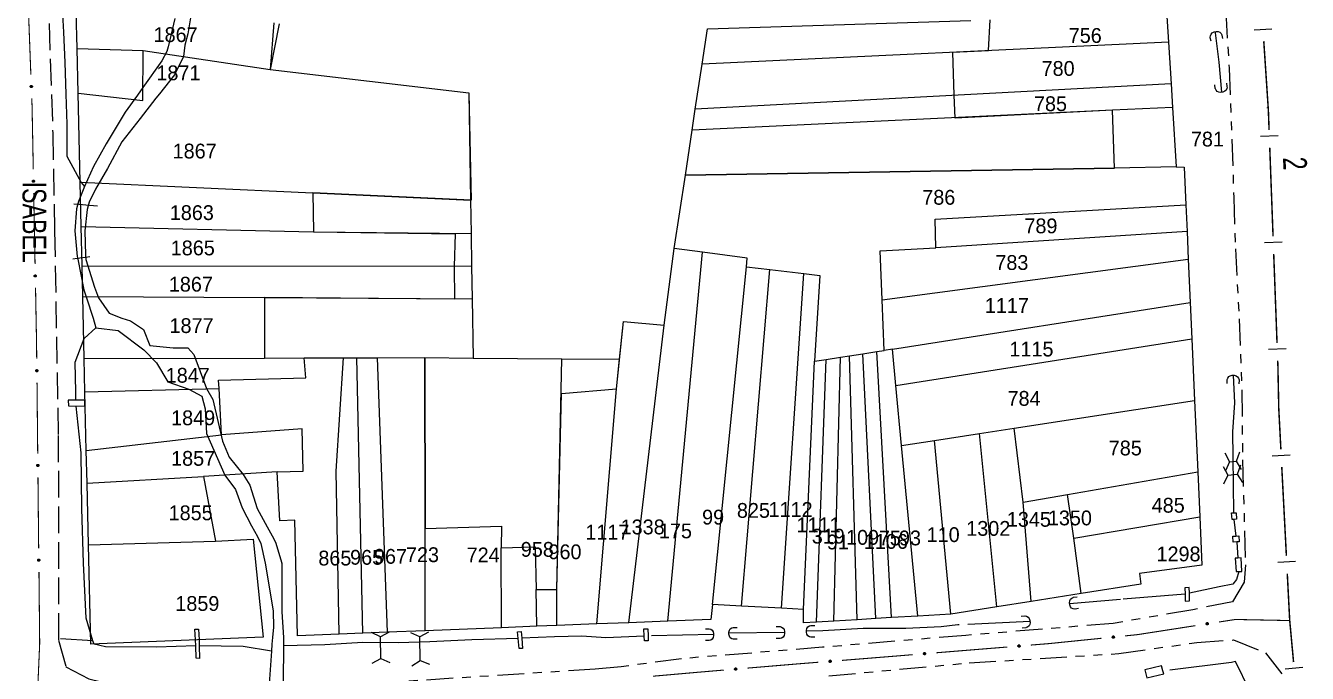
# Model space of a CAD drawing. Extents: x 201225 to 202591, y 4854937 to 4856079.
# Drawn here: x 202366.2 to 202582.6, y 4855366.5 to 4855475.9 of the extents above; entities that cross this region are included whole.
import ezdxf
from ezdxf.enums import TextEntityAlignment as Align

# ---------------------------------------------------------------- set-up
doc = ezdxf.new("R2010")
doc.units = 0
doc.header["$LTSCALE"] = 1.5
doc.header["$MEASUREMENT"] = 0
for name, pattern in [('TRACO_05', [11, 7, -1, 0.5, -1, 0.5, -1]), ('TRACO_11', [8, 3, -1, 3, -1]), ('TRACO_25', [8, 3, -1, 1, -1, 1, -1])]:
    doc.linetypes.add(name, pattern=pattern)
for name, color, linetype in [('CD_MALHA_LOTES', 7, 'CONTINUOUS'), ('HD-CURSO-PERENE', 170, 'CONTINUOUS'), ('HD-VALAS-DRENOS', 170, 'CONTINUOUS'), ('LM-LIM-SETORES-BAIRROS', 250, 'CONTINUOUS'), ('RU-QUADRA', 210, 'CONTINUOUS'), ('SV-BUEIRO-VALA', 7, 'CONTINUOUS'), ('SV-EIXO-RUA-N-PAV', 6, 'CONTINUOUS'), ('SV-EIXO-RUA-PAV', 20, 'CONTINUOUS'), ('SV-ESTIVAS', 7, 'CONTINUOUS'), ('SV-RUA-NAO-PAV', 7, 'CONTINUOUS'), ('SV-RUA-PAVIM', 7, 'CONTINUOUS'), ('SV-TXT-RUA-N-PAV', 7, 'CONTINUOUS'), ('SV-TXT-RUA-PAV', 7, 'CONTINUOUS'), ('Th_NmrPort', 7, 'CONTINUOUS')]:
    doc.layers.add(name, color=color, linetype=linetype)
doc.styles.add('ARIAL', font='ARIAL.SHX')

# ---------------------------------------------------------------- blocks, each defined once
blk = doc.blocks.new('COD045', base_point=(202327.41, 4856051.68))
at = {"layer": 'SV-ESTIVAS'}
blk.add_lwpolyline([(202328.158538, 4856050.182924), (202327.41, 4856051.68), (202328.158538, 4856053.182924)], dxfattribs=at)
blk = doc.blocks.new('COD120', base_point=(202325.86, 4856054.02))
at = {"layer": 'SV-BUEIRO-VALA'}
blk.add_lwpolyline([(202324.86, 4856052.62), (202324.86, 4856053.203333), (202324.86, 4856053.290833), (202324.943333, 4856053.524167), (202325.11, 4856053.786667), (202325.36, 4856053.9325), (202325.693333, 4856054.02), (202326.026667, 4856054.02), (202326.36, 4856053.9325), (202326.61, 4856053.786667), (202326.776667, 4856053.524167), (202326.86, 4856053.290833), (202326.86, 4856053.203333), (202326.86, 4856052.62)], dxfattribs=at)

msp = doc.modelspace()

# ---------------------------------------------------------------- linework, layer by layer
at = {"layer": 'CD_MALHA_LOTES', "linetype": 'Continuous', "flags": 128}
for points in [[(202374.88, 4855472), (202374.74, 4855478.2)], [(202558.81, 4855478.29), (202559.13, 4855473.08)], [(202408.99, 4855476.17), (202407.47, 4855468.48)], [(202480.39, 4855469.35), (202481.29, 4855475.34)], [(202481.29, 4855475.34), (202525.78, 4855476.71)], [(202559.13, 4855473.08), (202480.39, 4855469.35)], [(202559.13, 4855473.08), (202559.57, 4855466.05)], [(202374.88, 4855472), (202386.05, 4855471.64)], [(202375.05, 4855464.47), (202374.88, 4855472)], [(202385.99, 4855463.21), (202386.05, 4855471.64)], [(202386.05, 4855471.64), (202407.47, 4855468.48)], [(202407.47, 4855468.48), (202440.99, 4855464.52)], [(202479.25, 4855461.76), (202480.39, 4855469.35)], [(202375.05, 4855464.47), (202385.99, 4855463.21)], [(202375.41, 4855449.42), (202375.05, 4855464.47)], [(202440.99, 4855464.52), (202441.3, 4855446.38)], [(202559.57, 4855466.05), (202479.25, 4855461.76)], [(202559.57, 4855466.05), (202559.82, 4855462.06)], [(202559.82, 4855462.06), (202549.71, 4855461.6)], [(202559.82, 4855462.06), (202560.43, 4855452.04)], [(202478.72, 4855458.2), (202479.25, 4855461.76)], [(202549.71, 4855461.6), (202478.72, 4855458.2)], [(202477.58, 4855450.58), (202478.72, 4855458.2)], [(202550.01, 4855451.77), (202477.58, 4855450.58)], [(202560.43, 4855452.04), (202550.01, 4855451.77)], [(202560.43, 4855452.04), (202561.81, 4855451.98)], [(202561.81, 4855451.98), (202562.09, 4855445.61)], [(202375.41, 4855449.42), (202414.68, 4855447.63)], [(202375.57, 4855441.91), (202375.41, 4855449.42)], [(202475.67, 4855438.24), (202477.58, 4855450.58)], [(202414.68, 4855447.63), (202441.3, 4855446.38)], [(202441.3, 4855446.38), (202441.39, 4855440.76)], [(202519.77, 4855443.16), (202562.09, 4855445.61)], [(202562.09, 4855445.61), (202562.29, 4855441.1)], [(202519.86, 4855438.36), (202519.77, 4855443.16)], [(202375.57, 4855441.91), (202414.8, 4855441.01)], [(202375.72, 4855435.3), (202375.57, 4855441.91)], [(202414.8, 4855441.01), (202441.39, 4855440.76)], [(202441.39, 4855440.76), (202441.49, 4855435.22)], [(202562.29, 4855441.1), (202519.86, 4855438.36)], [(202562.29, 4855441.1), (202562.49, 4855436.4)], [(202473.97, 4855425.25), (202475.67, 4855438.24)], [(202480.49, 4855437.59), (202475.67, 4855438.24)], [(202510.44, 4855437.83), (202519.86, 4855438.36)], [(202474.6, 4855375.3), (202480.49, 4855437.59)], [(202488.01, 4855436.57), (202480.49, 4855437.59)], [(202487.89, 4855435.14), (202488.01, 4855436.57)], [(202510.8, 4855429.54), (202510.44, 4855437.83)], [(202510.8, 4855429.54), (202562.49, 4855436.4)], [(202562.49, 4855436.4), (202562.82, 4855429.13)], [(202375.72, 4855435.3), (202441.49, 4855435.22)], [(202375.84, 4855430.09), (202375.72, 4855435.3)], [(202441.49, 4855435.22), (202441.58, 4855429.71)], [(202482.17, 4855378.09), (202487.89, 4855435.14)], [(202487.04, 4855377.82), (202491.81, 4855434.67)], [(202487.89, 4855435.14), (202491.81, 4855434.67)], [(202491.81, 4855434.67), (202497.59, 4855433.98)], [(202493.78, 4855377.46), (202497.59, 4855433.98)], [(202497.59, 4855433.98), (202500.28, 4855433.65)], [(202500.28, 4855433.65), (202499.39, 4855419.17)], [(202375.84, 4855430.09), (202406.49, 4855429.96)], [(202376.07, 4855419.65), (202375.84, 4855430.09)], [(202406.49, 4855429.96), (202441.58, 4855429.71)], [(202441.58, 4855429.71), (202441.75, 4855419.73)], [(202511.13, 4855421.02), (202510.8, 4855429.54)], [(202512.56, 4855421.24), (202562.82, 4855429.13)], [(202562.82, 4855429.13), (202563.09, 4855422.99)], [(202466.45, 4855419.51), (202467.12, 4855425.91)], [(202467.12, 4855425.91), (202473.97, 4855425.25)], [(202468.02, 4855375.03), (202473.97, 4855425.25)], [(202509.91, 4855420.83), (202511.13, 4855421.02)], [(202512.56, 4855421.24), (202511.13, 4855421.02)], [(202513.13, 4855415.08), (202512.56, 4855421.24)], [(202513.13, 4855415.08), (202563.09, 4855422.99)], [(202563.09, 4855422.99), (202563.55, 4855412.56)], [(202376.07, 4855419.65), (202406.52, 4855419.73)], [(202376.21, 4855414.02), (202376.07, 4855419.65)], [(202406.52, 4855419.73), (202413.19, 4855419.75)], [(202413.19, 4855419.75), (202419.87, 4855419.77)], [(202413.52, 4855416.4), (202413.19, 4855419.75)], [(202419.13, 4855373.09), (202418.59, 4855400.64), (202419.87, 4855419.77)], [(202419.87, 4855419.77), (202422.13, 4855419.77)], [(202422.13, 4855419.77), (202425.59, 4855419.78)], [(202423.12, 4855373.25), (202422.13, 4855419.77)], [(202425.59, 4855419.78), (202433.57, 4855419.8)], [(202427.3, 4855373.41), (202425.59, 4855419.78)], [(202433.66, 4855390.96), (202433.57, 4855419.8)], [(202433.57, 4855419.8), (202441.75, 4855419.73)], [(202441.75, 4855419.73), (202456.74, 4855419.59)], [(202455.89, 4855380.65), (202456.74, 4855419.59)], [(202456.74, 4855419.59), (202466.45, 4855419.51)], [(202465.93, 4855414.5), (202466.45, 4855419.51)], [(202497.54, 4855377.25), (202499.39, 4855419.17)], [(202499.39, 4855419.17), (202501.36, 4855419.48)], [(202499.74, 4855375.12), (202501.36, 4855419.48)], [(202501.36, 4855419.48), (202503.76, 4855419.86)], [(202502.66, 4855375.3), (202503.76, 4855419.86)], [(202503.76, 4855419.86), (202505.29, 4855420.1)], [(202505.29, 4855420.1), (202507.55, 4855420.46)], [(202506.58, 4855375.53), (202505.29, 4855420.1)], [(202507.55, 4855420.46), (202509.91, 4855420.83)], [(202509.71, 4855375.72), (202507.55, 4855420.46)], [(202512.4, 4855375.88), (202509.91, 4855420.83)], [(202376.21, 4855414.02), (202398.86, 4855414.56)], [(202398.74, 4855415.99), (202413.52, 4855416.4)], [(202398.86, 4855414.56), (202398.74, 4855415.99)], [(202399.25, 4855406.75), (202398.86, 4855414.56)], [(202462.6, 4855374.82), (202465.93, 4855414.5)], [(202514.09, 4855404.96), (202513.13, 4855415.08)], [(202376.43, 4855404.13), (202376.21, 4855414.02)], [(202533.08, 4855407.88), (202563.55, 4855412.56)], [(202563.55, 4855412.56), (202564.08, 4855400.52)], [(202527.23, 4855406.97), (202533.08, 4855407.88)], [(202534.6, 4855395.37), (202533.08, 4855407.88)], [(202376.43, 4855404.13), (202399.25, 4855406.75)], [(202412.89, 4855407.79), (202399.25, 4855406.75)], [(202413.07, 4855400.64), (202412.89, 4855407.79)], [(202514.09, 4855404.96), (202519.61, 4855405.81)], [(202519.61, 4855405.81), (202527.23, 4855406.97)], [(202522.42, 4855376.48), (202519.61, 4855405.81)], [(202530.16, 4855377.7), (202527.23, 4855406.97)], [(202376.55, 4855398.62), (202376.43, 4855404.13)], [(202516.8, 4855376.14), (202514.09, 4855404.96)], [(202376.55, 4855398.62), (202396.24, 4855399.69)], [(202408.66, 4855400.52), (202396.24, 4855399.69)], [(202396.24, 4855399.69), (202398.27, 4855388.79)], [(202408.66, 4855400.52), (202413.07, 4855400.64)], [(202411.64, 4855392.33), (202409.08, 4855392.21), (202408.66, 4855400.52)], [(202542.08, 4855396.68), (202564.08, 4855400.52)], [(202564.08, 4855400.52), (202564.42, 4855392.92)], [(202376.79, 4855388.19), (202376.55, 4855398.62)], [(202534.6, 4855395.37), (202542.08, 4855396.68)], [(202535.97, 4855378.63), (202534.6, 4855395.37)], [(202543.14, 4855389.28), (202542.08, 4855396.68)], [(202543.14, 4855389.28), (202564.42, 4855392.92)], [(202564.42, 4855392.92), (202564.78, 4855384.72), (202554.25, 4855383.32), (202554.49, 4855381.56), (202544.42, 4855379.97)], [(202412.07, 4855372.81), (202411.64, 4855392.33)], [(202433.63, 4855373.66), (202433.66, 4855390.96)], [(202433.66, 4855390.96), (202446.53, 4855391.35)], [(202446.53, 4855391.35), (202446.47, 4855387.65)], [(202376.79, 4855388.19), (202398.27, 4855388.79)], [(202398.27, 4855388.79), (202404.58, 4855389.11)], [(202404.58, 4855389.11), (202406.3, 4855372.58)], [(202544.42, 4855379.97), (202543.14, 4855389.28)], [(202377.17, 4855371.42), (202376.79, 4855388.19)], [(202446.47, 4855387.65), (202452.19, 4855387.86)], [(202446.54, 4855374.18), (202446.47, 4855387.65)], [(202452.19, 4855387.86), (202452.37, 4855380.65)], [(202452.5, 4855374.42), (202452.37, 4855380.65)], [(202455.89, 4855374.55), (202455.89, 4855380.65)], [(202544.42, 4855379.97), (202535.97, 4855378.63)], [(202482.17, 4855378.09), (202481.87, 4855375.59)], [(202487.04, 4855377.82), (202482.17, 4855378.09)], [(202493.78, 4855377.46), (202487.04, 4855377.82)], [(202530.16, 4855377.7), (202522.42, 4855376.48)], [(202535.97, 4855378.63), (202530.16, 4855377.7)], [(202481.87, 4855375.59), (202474.6, 4855375.3)], [(202497.54, 4855377.25), (202493.78, 4855377.46)], [(202497.54, 4855374.99), (202497.54, 4855377.25)], [(202506.58, 4855375.53), (202502.66, 4855375.3)], [(202509.71, 4855375.72), (202506.58, 4855375.53)], [(202512.4, 4855375.88), (202509.71, 4855375.72)], [(202516.8, 4855376.14), (202512.4, 4855375.88)], [(202522.42, 4855376.48), (202516.8, 4855376.14)], [(202423.12, 4855373.25), (202419.13, 4855373.09)], [(202427.3, 4855373.41), (202423.12, 4855373.25)], [(202433.63, 4855373.66), (202427.3, 4855373.41)], [(202446.54, 4855374.18), (202433.63, 4855373.66)], [(202452.5, 4855374.42), (202446.54, 4855374.18)], [(202455.89, 4855374.55), (202452.5, 4855374.42)], [(202462.6, 4855374.82), (202455.89, 4855374.55)], [(202468.02, 4855375.03), (202462.6, 4855374.82)], [(202474.6, 4855375.3), (202468.02, 4855375.03)], [(202499.74, 4855375.12), (202497.54, 4855374.99)], [(202502.66, 4855375.3), (202499.74, 4855375.12)], [(202406.3, 4855372.58), (202377.17, 4855371.42)], [(202419.13, 4855373.09), (202412.07, 4855372.81)]]:
    msp.add_lwpolyline(points, dxfattribs=at)
at = {"layer": 'HD-CURSO-PERENE', "linetype": 'Continuous'}
for points in [[(202394.14, 4855477.88, 3.19), (202393.56, 4855474.49, 3.19), (202393.09, 4855472.56, 3.19), (202392.86, 4855470.64, 3.19), (202391.34, 4855467.54, 3.19), (202388.8, 4855464.34, 3.19), (202388.19, 4855463.61, 3.19), (202385.51, 4855460.16, 3.19), (202382.41, 4855456.22, 3.19), (202380.02, 4855451.75, 3.17), (202377.98, 4855448.23, 3.17), (202376.91, 4855446.02, 3.04), (202376.6, 4855444.83, 3.04), (202376.18, 4855441.2, 2.95), (202376.28, 4855437.08, 2.95), (202376.34, 4855436.39, 2.95), (202377.8, 4855431.69, 2.95), (202378.48, 4855429.91, 2.94), (202380.27, 4855427.3, 2.94), (202382.41, 4855426.46, 3.02), (202383.89, 4855426.01, 3.02), (202386.08, 4855424.52, 3.02), (202387.14, 4855421.84, 3.02), (202391.11, 4855421.46, 3.02), (202393.56, 4855421.43, 3.02), (202394.61, 4855420.3, 3.02), (202396.73, 4855414.57, 3.02), (202397.79, 4855412.74, 3.02), (202399.4, 4855405.68, 3.02), (202400.57, 4855402.96, 3.02), (202402.92, 4855400.07, 3.02), (202404.06, 4855398.24, 3.02), (202405.26, 4855394.33, 3.02), (202406.95, 4855391.24, 3.02), (202407.79, 4855389.7, 3.02), (202408.37, 4855388.6, 3.02), (202409.42, 4855385.07, 3.02), (202409.42, 4855385.15, 2.8), (202409.42, 4855379.87, 2.8), (202409.47, 4855376.88, 2.8), (202409.7, 4855372.55, 2.8), (202409.73, 4855371.1, 2.8), (202409.69, 4855365.1, 2.8)], [(202391.4, 4855477.05, 3.12), (202390.25, 4855472.26, 3.12), (202390.01, 4855471.47, 3.12), (202389.2, 4855469.91, 3.12), (202386, 4855465.4, 3.12), (202385.06, 4855464.11, 3.12), (202383.01, 4855461.26, 3.12), (202379.8, 4855455.9, 3.12), (202377.65, 4855452.07, 3.12), (202376.13, 4855448.69, 2.89), (202375.09, 4855446.18, 2.88), (202374.77, 4855444.94, 2.88), (202374.52, 4855441.23, 2.87), (202374.9, 4855436.89, 2.84), (202375, 4855436.4, 2.84), (202376.02, 4855431.22, 2.84), (202376.46, 4855429.9, 2.84), (202377.61, 4855426.46, 2.83), (202378.04, 4855424.81, 3.01), (202381.79, 4855424.37, 3.01), (202386.12, 4855421.11, 3.01), (202388.26, 4855418.9, 3.01), (202390.22, 4855415.68, 3.02), (202393.72, 4855414.49, 3.02), (202395.96, 4855413.29, 3.02), (202396.52, 4855411.17, 3.02), (202396.75, 4855406.96, 3.02), (202399.8, 4855399.96, 3.02), (202401.61, 4855397.54, 3.02), (202402.75, 4855394.42, 3.02), (202404.34, 4855391.41, 3.02), (202405.35, 4855389.59, 3.02), (202405.89, 4855388.43, 3.02), (202406.65, 4855385.07, 3.02), (202408, 4855377.01, 3.02), (202408.01, 4855374.26, 3.02), (202407.87, 4855372.5, 3.02), (202407.76, 4855371.39, 3.02), (202407.69, 4855370.23, 3.02), (202407.31, 4855364.68, 3.01)]]:
    msp.add_polyline3d(points, dxfattribs=at)
at = {"layer": 'HD-VALAS-DRENOS', "linetype": 'TRACO_05'}
for points in [[(202369.25, 4855553.01, 3.64), (202369.37, 4855547.73, 3.55), (202369.59, 4855542.64, 3.52), (202369.91, 4855537.44, 3.36), (202369.91, 4855532.28, 3.34), (202369.99, 4855527.28, 3.34), (202370.53, 4855522.29, 3.18), (202371.21, 4855516.97, 3.18), (202371.68, 4855511.92, 3.18), (202371.68, 4855506.42, 3.18), (202371.68, 4855500.89, 3.18), (202371.68, 4855495.79, 3.18), (202371.8, 4855490.52, 3.18), (202372.12, 4855484.93, 3.18), (202372.29, 4855479.82, 3.18), (202372.57, 4855474.73, 3.15), (202372.79, 4855469.64, 3.12), (202372.95, 4855464.27, 3.13), (202373.16, 4855459.24, 3.1), (202373.16, 4855453.83, 2.99), (202375.55, 4855449.39, 2.94), (202376.13, 4855448.69, 2.94)], [(202568.16, 4855464.62, 4.71), (202567.72, 4855469.69, 4.45), (202567.09, 4855474.66, 4.22), (202567.01, 4855474.83, 4.27)], [(202374.66, 4855412.61, 3.02), (202374.65, 4855414.04, 3.02), (202374.57, 4855419.04, 3.04), (202376.09, 4855423.01, 3.04), (202378.04, 4855424.81, 3.02)], [(202570.07, 4855416.81, 4.84), (202570.27, 4855412.15, 4.84), (202569.95, 4855407.26, 4.57), (202570.01, 4855403.04, 4.58), (202570.11, 4855393.6, 4.58)], [(202377.55, 4855371.94, 3.18), (202376.4, 4855375.77, 3.18), (202375.96, 4855385.09, 3.18), (202375.66, 4855394.32, 3.18), (202375.56, 4855403.69, 3.03), (202374.74, 4855411.61, 3.02)], [(202570.19, 4855392.45, 4.6), (202570.51, 4855389.66, 4.6)], [(202570.69, 4855388.67, 4.61), (202570.84, 4855385.94, 4.61)], [(202571.02, 4855383.68, 4.61), (202570.63, 4855382.32, 4.59), (202570.01, 4855381.54, 4.59), (202567.69, 4855381.1, 4.59), (202562.67, 4855380.03, 3.87)], [(202561.95, 4855379.84, 3.89), (202551.06, 4855378.97, 3.89), (202542.45, 4855378.21, 3.64)], [(202494.31, 4855373.36, 3.46), (202494.32, 4855373.36, 3.47), (202484.93, 4855373.24, 3.47)], [(202535.77, 4855375.25, 3.65), (202523.59, 4855374.65, 3.66), (202520.77, 4855374.33, 3.66), (202514.77, 4855374.06, 3.66), (202507.57, 4855374.05, 3.46), (202500.81, 4855373.68, 3.46), (202498.02, 4855373.57, 3.46)], [(202394.9, 4855371.11, 3.12), (202388.28, 4855370.89, 3.12), (202379.65, 4855370.93, 3.12), (202377.77, 4855371.4, 3.12), (202377.55, 4855371.94, 3.12), (202372.06, 4855372.31, 3.18), (202372.06, 4855372.3, 3.17)], [(202407.69, 4855370.23, 2.96), (202402.9, 4855370.99, 2.96), (202395.49, 4855371.14, 3.13)], [(202449.35, 4855372.38, 3.08), (202441.54, 4855372.15, 3.08), (202434.45, 4855371.78, 3.08), (202429.07, 4855371.65, 3.08), (202423.14, 4855371.66, 3.09), (202416.73, 4855371.29, 3.09), (202409.73, 4855371.1, 2.93)], [(202470.61, 4855372.74, 3.47), (202464.12, 4855372.45, 3.4), (202460.07, 4855372.77, 3.28), (202455.48, 4855372.63, 3.29), (202449.94, 4855372.42, 3.29)], [(202482.35, 4855373.01, 3.46), (202471.27, 4855372.81, 3.47)], [(202579.23, 4855319.73, 4.03), (202579.59, 4855341.62, 4.03), (202579.17, 4855350.08, 4.03), (202578.41, 4855352.68, 4.03), (202572.87, 4855363.5, 4.03), (202570.47, 4855368.48, 4.03), (202569.8, 4855368.32, 4.03), (202558.2, 4855366.89, 4.07)]]:
    msp.add_polyline3d(points, dxfattribs=at)
at = {"layer": 'LM-LIM-SETORES-BAIRROS'}
for points in [[(202573.6, 4855475.13), (202576.6, 4855475.33)], [(202574.67, 4855457.2), (202577.66, 4855457.32)], [(202575.34, 4855439.22), (202578.34, 4855439.33)], [(202576.01, 4855421.23), (202579.01, 4855421.34)], [(202576.67, 4855403.22), (202579.67, 4855403.38)], [(202577.6, 4855385.25), (202580.6, 4855385.4)], [(202578.86, 4855367.23), (202581.85, 4855367.51)]]:
    msp.add_lwpolyline(points, dxfattribs=at)
at = {"layer": 'LM-LIM-SETORES-BAIRROS', "const_width": 0.25}
for points in [[(202575.23, 4855473.23), (202575.96, 4855462.26)], [(202575.96, 4855462.26), (202576, 4855461.7)], [(202576, 4855461.7), (202576.13, 4855458.26)], [(202576.24, 4855455.26), (202576.8, 4855440.27)], [(202576.91, 4855437.27), (202577.47, 4855422.28)], [(202577.58, 4855419.29), (202577.62, 4855418.29)], [(202577.62, 4855418.29), (202577.62, 4855418.26)], [(202577.62, 4855418.26), (202577.76, 4855411.29)], [(202577.76, 4855411.29), (202577.77, 4855411.03)], [(202577.77, 4855411.03), (202578.12, 4855404.3)], [(202578.27, 4855401.3), (202579.05, 4855386.32)], [(202579.2, 4855383.33), (202579.56, 4855376.34)], [(202579.56, 4855376.34), (202579.61, 4855375.42)], [(202579.61, 4855375.42), (202580.26, 4855368.37)]]:
    msp.add_lwpolyline(points, dxfattribs=at)
at = {"layer": 'RU-QUADRA', "linetype": 'Continuous', "flags": 128}
for points in [[(202558.81, 4855478.29), (202559.13, 4855473.08), (202559.57, 4855466.05), (202559.82, 4855462.06), (202560.43, 4855452.04), (202561.81, 4855451.98), (202562.09, 4855445.61), (202562.29, 4855441.1), (202562.49, 4855436.4), (202562.82, 4855429.13), (202563.09, 4855422.99), (202563.55, 4855412.56), (202564.08, 4855400.52), (202564.42, 4855392.92), (202564.78, 4855384.72), (202554.25, 4855383.32), (202554.49, 4855381.56), (202544.42, 4855379.97), (202535.97, 4855378.63), (202530.16, 4855377.7), (202522.42, 4855376.48), (202516.8, 4855376.14), (202512.4, 4855375.88), (202509.71, 4855375.72), (202506.58, 4855375.53), (202502.66, 4855375.3), (202499.74, 4855375.12), (202497.54, 4855374.99), (202497.54, 4855377.25), (202493.78, 4855377.46), (202487.04, 4855377.82), (202482.17, 4855378.09), (202481.87, 4855375.59), (202474.6, 4855375.3), (202468.02, 4855375.03), (202462.6, 4855374.82), (202455.89, 4855374.55), (202452.5, 4855374.42), (202446.54, 4855374.18), (202433.63, 4855373.66), (202427.3, 4855373.41), (202423.12, 4855373.25), (202419.13, 4855373.09), (202412.07, 4855372.81), (202411.64, 4855392.33), (202409.08, 4855392.21), (202408.66, 4855400.52), (202396.24, 4855399.69), (202398.27, 4855388.79), (202404.58, 4855389.11), (202406.3, 4855372.58), (202377.17, 4855371.42), (202376.79, 4855388.19), (202376.55, 4855398.62), (202376.43, 4855404.13), (202376.21, 4855414.02), (202376.07, 4855419.65), (202375.84, 4855430.09), (202375.72, 4855435.3), (202375.57, 4855441.91), (202375.41, 4855449.42), (202375.05, 4855464.47), (202374.88, 4855472), (202374.74, 4855478.2)], [(202408.07, 4855476.35), (202407.47, 4855468.48), (202440.99, 4855464.52), (202441.41, 4855446.38), (202414.68, 4855447.63), (202414.8, 4855441.01), (202438.73, 4855440.72), (202438.55, 4855435.17), (202438.61, 4855429.66), (202406.49, 4855429.96), (202406.52, 4855419.73), (202413.19, 4855419.75), (202419.87, 4855419.77), (202422.13, 4855419.77), (202425.59, 4855419.78), (202433.57, 4855419.8), (202433.66, 4855390.96), (202446.53, 4855391.35), (202446.47, 4855387.65), (202452.19, 4855387.86), (202452.37, 4855380.65), (202455.89, 4855380.65), (202456.69, 4855413.72), (202465.93, 4855414.5), (202467.12, 4855425.91), (202473.97, 4855425.25), (202475.67, 4855438.24), (202477.58, 4855450.58), (202550.01, 4855451.77), (202549.71, 4855461.6), (202523.1, 4855460.23), (202522.98, 4855464.1), (202522.75, 4855471.4), (202528.76, 4855471.64), (202529.06, 4855476.83)]]:
    msp.add_lwpolyline(points, dxfattribs=at)
at = {"layer": 'SV-EIXO-RUA-N-PAV', "const_width": 0.18}
for points in [[(202575.74, 4855461.99), (202575.98, 4855462.01)], [(202570.42, 4855375.57), (202567.65, 4855375.14)], [(202570.61, 4855375.57), (202570.42, 4855375.57)], [(202579.61, 4855375.39), (202570.61, 4855375.57)], [(202554.8, 4855373.15), (202553.98, 4855373.02)], [(202563.69, 4855374.53), (202554.8, 4855373.15)], [(202368.11, 4855361.14), (202368.55, 4855371.24)], [(202368.55, 4855371.24), (202368.56, 4855371.59)], [(202538.88, 4855371.49), (202535.9, 4855371.25)], [(202538.89, 4855371.49), (202538.88, 4855371.49)], [(202547.84, 4855372.4), (202538.89, 4855371.49)], [(202553.98, 4855373.02), (202551.82, 4855372.8)], [(202512.94, 4855369.38), (202504, 4855368.66)], [(202512.97, 4855369.38), (202512.94, 4855369.38)], [(202515.96, 4855369.63), (202512.97, 4855369.38)], [(202531.91, 4855370.92), (202519.95, 4855369.95)], [(202480.06, 4855366.69), (202472.11, 4855365.99)], [(202480.08, 4855366.69), (202480.06, 4855366.69)], [(202484.07, 4855367.03), (202480.08, 4855366.69)], [(202495.7, 4855368), (202488.06, 4855367.36)], [(202496.03, 4855368.03), (202495.7, 4855368)], [(202500.02, 4855368.35), (202496.03, 4855368.03)]]:
    msp.add_lwpolyline(points, dxfattribs=at)
at = {"layer": 'SV-EIXO-RUA-N-PAV'}
for points in [[(202565.83, 4855374.75), (202565.8, 4855374.71), (202565.77, 4855374.68), (202565.74, 4855374.66), (202565.7, 4855374.66), (202565.67, 4855374.65), (202565.63, 4855374.66), (202565.59, 4855374.67), (202565.55, 4855374.7), (202565.52, 4855374.74), (202565.51, 4855374.77), (202565.5, 4855374.8), (202565.5, 4855374.84), (202565.5, 4855374.88), (202565.52, 4855374.91), (202565.55, 4855374.95), (202565.58, 4855374.98), (202565.61, 4855375), (202565.65, 4855375), (202565.68, 4855375.01), (202565.72, 4855375), (202565.76, 4855374.99), (202565.8, 4855374.96), (202565.83, 4855374.93), (202565.84, 4855374.89), (202565.85, 4855374.86), (202565.85, 4855374.82), (202565.85, 4855374.79), (202565.83, 4855374.75)], [(202534.06, 4855370.99), (202534.03, 4855370.95), (202533.99, 4855370.92), (202533.96, 4855370.91), (202533.92, 4855370.91), (202533.89, 4855370.91), (202533.85, 4855370.91), (202533.81, 4855370.93), (202533.78, 4855370.96), (202533.75, 4855371), (202533.74, 4855371.03), (202533.73, 4855371.07), (202533.73, 4855371.1), (202533.74, 4855371.14), (202533.76, 4855371.18), (202533.79, 4855371.21), (202533.82, 4855371.24), (202533.86, 4855371.25), (202533.89, 4855371.26), (202533.93, 4855371.26), (202533.96, 4855371.25), (202534, 4855371.23), (202534.04, 4855371.2), (202534.07, 4855371.17), (202534.08, 4855371.13), (202534.08, 4855371.1), (202534.08, 4855371.06), (202534.08, 4855371.03), (202534.06, 4855370.99)], [(202549.99, 4855372.5), (202549.96, 4855372.47), (202549.92, 4855372.44), (202549.89, 4855372.43), (202549.85, 4855372.42), (202549.82, 4855372.42), (202549.78, 4855372.43), (202549.74, 4855372.44), (202549.71, 4855372.47), (202549.68, 4855372.51), (202549.66, 4855372.54), (202549.66, 4855372.58), (202549.66, 4855372.61), (202549.67, 4855372.65), (202549.68, 4855372.69), (202549.72, 4855372.73), (202549.75, 4855372.75), (202549.78, 4855372.77), (202549.82, 4855372.77), (202549.85, 4855372.77), (202549.89, 4855372.77), (202549.93, 4855372.75), (202549.96, 4855372.72), (202549.99, 4855372.68), (202550, 4855372.65), (202550.01, 4855372.61), (202550.01, 4855372.58), (202550.01, 4855372.54), (202549.99, 4855372.5)], [(202518.11, 4855369.69), (202518.08, 4855369.65), (202518.04, 4855369.63), (202518.01, 4855369.61), (202517.97, 4855369.61), (202517.94, 4855369.61), (202517.9, 4855369.62), (202517.87, 4855369.63), (202517.83, 4855369.67), (202517.8, 4855369.7), (202517.79, 4855369.74), (202517.78, 4855369.77), (202517.78, 4855369.81), (202517.79, 4855369.84), (202517.81, 4855369.88), (202517.84, 4855369.92), (202517.88, 4855369.94), (202517.91, 4855369.95), (202517.95, 4855369.96), (202517.98, 4855369.96), (202518.02, 4855369.95), (202518.06, 4855369.93), (202518.09, 4855369.9), (202518.12, 4855369.87), (202518.13, 4855369.83), (202518.14, 4855369.8), (202518.14, 4855369.76), (202518.13, 4855369.73), (202518.11, 4855369.69)], [(202486.22, 4855367.1), (202486.18, 4855367.06), (202486.15, 4855367.03), (202486.11, 4855367.02), (202486.08, 4855367.01), (202486.05, 4855367.01), (202486.01, 4855367.02), (202485.97, 4855367.04), (202485.93, 4855367.07), (202485.91, 4855367.11), (202485.89, 4855367.14), (202485.89, 4855367.18), (202485.89, 4855367.21), (202485.9, 4855367.25), (202485.92, 4855367.28), (202485.95, 4855367.32), (202485.98, 4855367.35), (202486.02, 4855367.36), (202486.05, 4855367.37), (202486.09, 4855367.37), (202486.12, 4855367.36), (202486.16, 4855367.34), (202486.2, 4855367.31), (202486.22, 4855367.27), (202486.24, 4855367.24), (202486.24, 4855367.2), (202486.24, 4855367.17), (202486.24, 4855367.13), (202486.22, 4855367.1)], [(202502.16, 4855368.41), (202502.13, 4855368.37), (202502.1, 4855368.34), (202502.06, 4855368.33), (202502.03, 4855368.33), (202501.99, 4855368.33), (202501.96, 4855368.33), (202501.92, 4855368.35), (202501.88, 4855368.38), (202501.86, 4855368.42), (202501.84, 4855368.45), (202501.83, 4855368.49), (202501.84, 4855368.52), (202501.84, 4855368.56), (202501.86, 4855368.6), (202501.89, 4855368.63), (202501.93, 4855368.66), (202501.96, 4855368.67), (202502, 4855368.68), (202502.03, 4855368.68), (202502.07, 4855368.67), (202502.11, 4855368.65), (202502.14, 4855368.62), (202502.17, 4855368.59), (202502.18, 4855368.55), (202502.19, 4855368.52), (202502.19, 4855368.48), (202502.18, 4855368.44), (202502.16, 4855368.41)]]:
    msp.add_lwpolyline(points, close=True, dxfattribs=at)
for points in [[(202565.8, 4855374.96), (202565.5, 4855374.88)], [(202565.81, 4855374.94), (202565.5, 4855374.86)], [(202565.83, 4855374.93), (202565.5, 4855374.84)], [(202565.83, 4855374.91), (202565.5, 4855374.82)], [(202565.84, 4855374.89), (202565.5, 4855374.8)], [(202565.84, 4855374.87), (202565.5, 4855374.79)], [(202565.77, 4855374.97), (202565.51, 4855374.9)], [(202565.85, 4855374.86), (202565.51, 4855374.77)], [(202565.76, 4855374.99), (202565.52, 4855374.91)], [(202565.85, 4855374.84), (202565.52, 4855374.75)], [(202565.85, 4855374.82), (202565.52, 4855374.74)], [(202565.73, 4855374.99), (202565.54, 4855374.94)], [(202565.84, 4855374.8), (202565.54, 4855374.72)], [(202565.72, 4855375), (202565.55, 4855374.95)], [(202565.85, 4855374.79), (202565.55, 4855374.7)], [(202565.7, 4855375), (202565.57, 4855374.97)], [(202565.84, 4855374.77), (202565.57, 4855374.69)], [(202565.68, 4855375.01), (202565.58, 4855374.98)], [(202565.83, 4855374.75), (202565.59, 4855374.67)], [(202565.81, 4855374.73), (202565.62, 4855374.67)], [(202565.8, 4855374.71), (202565.63, 4855374.66)], [(202565.78, 4855374.69), (202565.66, 4855374.66)], [(202565.77, 4855374.68), (202565.67, 4855374.65)], [(202534.07, 4855371.17), (202533.73, 4855371.1)], [(202534.07, 4855371.15), (202533.73, 4855371.09)], [(202534.08, 4855371.13), (202533.73, 4855371.07)], [(202534.08, 4855371.11), (202533.73, 4855371.05)], [(202534.04, 4855371.2), (202533.74, 4855371.14)], [(202534.05, 4855371.18), (202533.74, 4855371.12)], [(202534.08, 4855371.1), (202533.74, 4855371.03)], [(202534.02, 4855371.21), (202533.75, 4855371.16)], [(202534.08, 4855371.08), (202533.75, 4855371.01)], [(202534.08, 4855371.06), (202533.75, 4855371)], [(202534, 4855371.23), (202533.76, 4855371.18)], [(202533.98, 4855371.24), (202533.78, 4855371.2)], [(202533.96, 4855371.25), (202533.79, 4855371.21)], [(202533.94, 4855371.25), (202533.81, 4855371.23)], [(202533.93, 4855371.26), (202533.82, 4855371.24)], [(202549.99, 4855372.68), (202549.66, 4855372.61)], [(202549.99, 4855372.67), (202549.66, 4855372.6)], [(202550, 4855372.65), (202549.66, 4855372.58)], [(202550, 4855372.63), (202549.66, 4855372.56)], [(202550.01, 4855372.61), (202549.66, 4855372.54)], [(202549.96, 4855372.72), (202549.67, 4855372.65)], [(202549.98, 4855372.7), (202549.67, 4855372.63)], [(202549.93, 4855372.75), (202549.68, 4855372.69)], [(202549.94, 4855372.73), (202549.68, 4855372.67)], [(202550.01, 4855372.6), (202549.68, 4855372.53)], [(202550.01, 4855372.58), (202549.68, 4855372.51)], [(202550, 4855372.56), (202549.7, 4855372.49)], [(202549.9, 4855372.75), (202549.71, 4855372.71)], [(202550.01, 4855372.54), (202549.71, 4855372.47)], [(202549.89, 4855372.77), (202549.72, 4855372.73)], [(202549.99, 4855372.53), (202549.73, 4855372.46)], [(202549.87, 4855372.77), (202549.74, 4855372.74)], [(202549.99, 4855372.5), (202549.74, 4855372.44)], [(202549.85, 4855372.77), (202549.75, 4855372.75)], [(202549.97, 4855372.48), (202549.77, 4855372.44)], [(202549.96, 4855372.47), (202549.78, 4855372.43)], [(202549.94, 4855372.45), (202549.81, 4855372.43)], [(202549.92, 4855372.44), (202549.82, 4855372.42)], [(202518.12, 4855369.87), (202517.78, 4855369.81)], [(202518.13, 4855369.83), (202517.78, 4855369.77)], [(202518.09, 4855369.9), (202517.79, 4855369.84)], [(202518.1, 4855369.89), (202517.79, 4855369.83)], [(202518.12, 4855369.85), (202517.79, 4855369.79)], [(202518.13, 4855369.82), (202517.79, 4855369.76)], [(202518.14, 4855369.8), (202517.79, 4855369.74)], [(202518.07, 4855369.92), (202517.8, 4855369.86)], [(202518.13, 4855369.78), (202517.8, 4855369.72)], [(202518.14, 4855369.76), (202517.8, 4855369.7)], [(202518.06, 4855369.93), (202517.81, 4855369.88)], [(202518.13, 4855369.75), (202517.82, 4855369.68)], [(202518.03, 4855369.94), (202517.83, 4855369.9)], [(202518.13, 4855369.73), (202517.83, 4855369.67)], [(202518.02, 4855369.95), (202517.84, 4855369.92)], [(202518.12, 4855369.71), (202517.85, 4855369.65)], [(202518, 4855369.96), (202517.87, 4855369.93)], [(202518.11, 4855369.69), (202517.87, 4855369.63)], [(202517.98, 4855369.96), (202517.88, 4855369.94)], [(202518.09, 4855369.67), (202517.89, 4855369.63)], [(202518.08, 4855369.65), (202517.9, 4855369.62)], [(202518.06, 4855369.64), (202517.93, 4855369.61)], [(202518.04, 4855369.63), (202517.94, 4855369.61)], [(202534.08, 4855371.04), (202533.77, 4855370.98)], [(202534.08, 4855371.03), (202533.78, 4855370.96)], [(202534.07, 4855371.01), (202533.8, 4855370.95)], [(202534.06, 4855370.99), (202533.81, 4855370.93)], [(202534.04, 4855370.97), (202533.84, 4855370.92)], [(202534.03, 4855370.95), (202533.85, 4855370.91)], [(202534.01, 4855370.93), (202533.88, 4855370.91)], [(202533.99, 4855370.92), (202533.89, 4855370.91)], [(202486.22, 4855367.27), (202485.89, 4855367.21)], [(202486.23, 4855367.26), (202485.89, 4855367.19)], [(202486.24, 4855367.24), (202485.89, 4855367.18)], [(202486.24, 4855367.22), (202485.89, 4855367.16)], [(202486.24, 4855367.2), (202485.89, 4855367.14)], [(202486.2, 4855367.31), (202485.9, 4855367.25)], [(202486.21, 4855367.29), (202485.9, 4855367.23)], [(202486.18, 4855367.32), (202485.91, 4855367.27)], [(202486.24, 4855367.19), (202485.91, 4855367.12)], [(202486.24, 4855367.17), (202485.91, 4855367.11)], [(202486.16, 4855367.34), (202485.92, 4855367.28)], [(202486.23, 4855367.15), (202485.93, 4855367.09)], [(202486.24, 4855367.13), (202485.93, 4855367.07)], [(202486.14, 4855367.35), (202485.94, 4855367.3)], [(202486.12, 4855367.36), (202485.95, 4855367.32)], [(202486.22, 4855367.12), (202485.96, 4855367.06)], [(202486.1, 4855367.36), (202485.97, 4855367.34)], [(202486.22, 4855367.1), (202485.97, 4855367.04)], [(202486.09, 4855367.37), (202485.98, 4855367.35)], [(202486.2, 4855367.08), (202486, 4855367.03)], [(202486.18, 4855367.06), (202486.01, 4855367.02)], [(202486.16, 4855367.04), (202486.04, 4855367.02)], [(202486.15, 4855367.03), (202486.05, 4855367.01)], [(202502.18, 4855368.55), (202501.83, 4855368.49)], [(202502.14, 4855368.62), (202501.84, 4855368.56)], [(202502.15, 4855368.6), (202501.84, 4855368.54)], [(202502.17, 4855368.59), (202501.84, 4855368.52)], [(202502.17, 4855368.57), (202501.84, 4855368.51)], [(202502.18, 4855368.53), (202501.84, 4855368.47)], [(202502.19, 4855368.52), (202501.84, 4855368.45)], [(202502.18, 4855368.5), (202501.85, 4855368.43)], [(202502.11, 4855368.65), (202501.86, 4855368.6)], [(202502.12, 4855368.63), (202501.86, 4855368.58)], [(202502.19, 4855368.48), (202501.86, 4855368.42)], [(202502.18, 4855368.46), (202501.87, 4855368.4)], [(202502.18, 4855368.44), (202501.88, 4855368.38)], [(202502.07, 4855368.67), (202501.89, 4855368.63)], [(202502.08, 4855368.66), (202501.89, 4855368.62)], [(202502.17, 4855368.43), (202501.9, 4855368.37)], [(202502.05, 4855368.67), (202501.92, 4855368.65)], [(202502.16, 4855368.41), (202501.92, 4855368.35)], [(202502.03, 4855368.68), (202501.93, 4855368.66)], [(202502.14, 4855368.39), (202501.94, 4855368.34)], [(202502.13, 4855368.37), (202501.96, 4855368.33)], [(202502.11, 4855368.35), (202501.98, 4855368.33)], [(202502.1, 4855368.34), (202501.99, 4855368.33)]]:
    msp.add_lwpolyline(points, dxfattribs=at)
at = {"layer": 'SV-EIXO-RUA-PAV', "const_width": 0.18}
for points in [[(202367.07, 4855467.58), (202366.62, 4855479.57)], [(202367.27, 4855462.4), (202367.23, 4855463.58)], [(202367.29, 4855461.58), (202367.27, 4855462.4)], [(202367.48, 4855451.58), (202367.29, 4855461.58)], [(202367.78, 4855435.58), (202367.55, 4855447.58)], [(202368.04, 4855421.93), (202367.86, 4855431.59)], [(202368.04, 4855421.59), (202368.04, 4855421.93)], [(202368.06, 4855419.59), (202368.04, 4855421.59)], [(202368.23, 4855403.59), (202368.11, 4855415.59)], [(202368.39, 4855387.59), (202368.27, 4855399.59)], [(202368.56, 4855371.59), (202368.44, 4855383.59)]]:
    msp.add_lwpolyline(points, dxfattribs=at)
at = {"layer": 'SV-EIXO-RUA-PAV'}
for points in [[(202367.05, 4855465.43), (202367.01, 4855465.46), (202366.98, 4855465.5), (202366.97, 4855465.53), (202366.97, 4855465.57), (202366.97, 4855465.6), (202366.98, 4855465.64), (202367, 4855465.68), (202367.03, 4855465.71), (202367.07, 4855465.73), (202367.1, 4855465.75), (202367.14, 4855465.75), (202367.17, 4855465.75), (202367.21, 4855465.74), (202367.25, 4855465.72), (202367.28, 4855465.69), (202367.31, 4855465.65), (202367.32, 4855465.62), (202367.32, 4855465.58), (202367.32, 4855465.54), (202367.31, 4855465.51), (202367.29, 4855465.47), (202367.26, 4855465.44), (202367.22, 4855465.41), (202367.19, 4855465.4), (202367.15, 4855465.4), (202367.12, 4855465.4), (202367.08, 4855465.41), (202367.05, 4855465.43)], [(202367.41, 4855449.44), (202367.37, 4855449.47), (202367.35, 4855449.51), (202367.34, 4855449.54), (202367.33, 4855449.58), (202367.34, 4855449.61), (202367.35, 4855449.65), (202367.37, 4855449.68), (202367.4, 4855449.72), (202367.44, 4855449.74), (202367.47, 4855449.75), (202367.51, 4855449.76), (202367.54, 4855449.75), (202367.58, 4855449.74), (202367.61, 4855449.72), (202367.65, 4855449.69), (202367.67, 4855449.65), (202367.68, 4855449.62), (202367.69, 4855449.58), (202367.68, 4855449.55), (202367.67, 4855449.51), (202367.65, 4855449.48), (202367.62, 4855449.44), (202367.58, 4855449.42), (202367.55, 4855449.41), (202367.51, 4855449.4), (202367.48, 4855449.41), (202367.44, 4855449.41), (202367.41, 4855449.44)], [(202367.71, 4855433.44), (202367.68, 4855433.47), (202367.65, 4855433.51), (202367.64, 4855433.54), (202367.64, 4855433.58), (202367.64, 4855433.61), (202367.65, 4855433.65), (202367.67, 4855433.69), (202367.7, 4855433.72), (202367.74, 4855433.74), (202367.78, 4855433.76), (202367.81, 4855433.76), (202367.85, 4855433.76), (202367.88, 4855433.75), (202367.92, 4855433.73), (202367.95, 4855433.69), (202367.98, 4855433.66), (202367.99, 4855433.62), (202367.99, 4855433.59), (202367.99, 4855433.55), (202367.98, 4855433.51), (202367.96, 4855433.48), (202367.92, 4855433.44), (202367.89, 4855433.42), (202367.85, 4855433.41), (202367.82, 4855433.41), (202367.78, 4855433.41), (202367.75, 4855433.42), (202367.71, 4855433.44)], [(202367.98, 4855417.44), (202367.94, 4855417.48), (202367.92, 4855417.51), (202367.91, 4855417.55), (202367.9, 4855417.58), (202367.91, 4855417.62), (202367.92, 4855417.65), (202367.94, 4855417.69), (202367.97, 4855417.72), (202368.01, 4855417.75), (202368.04, 4855417.76), (202368.08, 4855417.76), (202368.11, 4855417.76), (202368.15, 4855417.75), (202368.19, 4855417.73), (202368.22, 4855417.69), (202368.24, 4855417.66), (202368.25, 4855417.62), (202368.26, 4855417.59), (202368.25, 4855417.55), (202368.24, 4855417.52), (202368.22, 4855417.48), (202368.19, 4855417.44), (202368.15, 4855417.42), (202368.12, 4855417.41), (202368.08, 4855417.41), (202368.05, 4855417.41), (202368.01, 4855417.42), (202367.98, 4855417.44)], [(202368.14, 4855401.44), (202368.11, 4855401.48), (202368.08, 4855401.51), (202368.07, 4855401.55), (202368.07, 4855401.58), (202368.07, 4855401.62), (202368.08, 4855401.65), (202368.1, 4855401.69), (202368.14, 4855401.73), (202368.18, 4855401.75), (202368.21, 4855401.76), (202368.25, 4855401.76), (202368.28, 4855401.76), (202368.32, 4855401.75), (202368.35, 4855401.73), (202368.39, 4855401.69), (202368.41, 4855401.66), (202368.42, 4855401.62), (202368.42, 4855401.59), (202368.42, 4855401.55), (202368.41, 4855401.52), (202368.39, 4855401.48), (202368.35, 4855401.45), (202368.32, 4855401.42), (202368.28, 4855401.41), (202368.25, 4855401.41), (202368.21, 4855401.41), (202368.18, 4855401.42), (202368.14, 4855401.44)], [(202368.31, 4855385.44), (202368.27, 4855385.48), (202368.25, 4855385.51), (202368.24, 4855385.55), (202368.24, 4855385.58), (202368.24, 4855385.62), (202368.25, 4855385.65), (202368.27, 4855385.69), (202368.3, 4855385.73), (202368.34, 4855385.75), (202368.38, 4855385.76), (202368.41, 4855385.76), (202368.45, 4855385.76), (202368.48, 4855385.75), (202368.52, 4855385.73), (202368.55, 4855385.69), (202368.58, 4855385.66), (202368.59, 4855385.62), (202368.59, 4855385.59), (202368.59, 4855385.55), (202368.58, 4855385.52), (202368.55, 4855385.48), (202368.52, 4855385.45), (202368.48, 4855385.42), (202368.45, 4855385.41), (202368.41, 4855385.41), (202368.38, 4855385.41), (202368.34, 4855385.42), (202368.31, 4855385.44)]]:
    msp.add_lwpolyline(points, close=True, dxfattribs=at)
for points in [[(202366.98, 4855465.5), (202366.97, 4855465.6)], [(202367.01, 4855465.46), (202366.98, 4855465.64)], [(202366.99, 4855465.48), (202366.98, 4855465.61)], [(202367.03, 4855465.45), (202366.99, 4855465.65)], [(202367.05, 4855465.43), (202367, 4855465.68)], [(202367.07, 4855465.42), (202367.02, 4855465.69)], [(202367.08, 4855465.41), (202367.03, 4855465.71)], [(202367.1, 4855465.41), (202367.05, 4855465.72)], [(202367.12, 4855465.4), (202367.07, 4855465.73)], [(202367.13, 4855465.4), (202367.09, 4855465.74)], [(202367.15, 4855465.4), (202367.1, 4855465.75)], [(202367.17, 4855465.4), (202367.13, 4855465.75)], [(202367.19, 4855465.4), (202367.14, 4855465.75)], [(202367.21, 4855465.41), (202367.16, 4855465.75)], [(202367.22, 4855465.41), (202367.17, 4855465.75)], [(202367.24, 4855465.43), (202367.19, 4855465.74)], [(202367.26, 4855465.44), (202367.21, 4855465.74)], [(202367.27, 4855465.46), (202367.23, 4855465.73)], [(202367.29, 4855465.47), (202367.25, 4855465.72)], [(202367.3, 4855465.5), (202367.27, 4855465.7)], [(202367.31, 4855465.51), (202367.28, 4855465.69)], [(202367.32, 4855465.53), (202367.3, 4855465.66)], [(202367.32, 4855465.54), (202367.31, 4855465.65)], [(202367.36, 4855449.49), (202367.34, 4855449.62)], [(202367.35, 4855449.51), (202367.34, 4855449.61)], [(202367.37, 4855449.47), (202367.35, 4855449.65)], [(202367.39, 4855449.46), (202367.36, 4855449.66)], [(202367.41, 4855449.44), (202367.37, 4855449.68)], [(202367.43, 4855449.43), (202367.38, 4855449.7)], [(202367.44, 4855449.41), (202367.4, 4855449.72)], [(202367.46, 4855449.41), (202367.42, 4855449.72)], [(202367.48, 4855449.41), (202367.44, 4855449.74)], [(202367.5, 4855449.41), (202367.45, 4855449.74)], [(202367.51, 4855449.4), (202367.47, 4855449.75)], [(202367.53, 4855449.41), (202367.49, 4855449.75)], [(202367.55, 4855449.41), (202367.51, 4855449.76)], [(202367.57, 4855449.42), (202367.53, 4855449.75)], [(202367.58, 4855449.42), (202367.54, 4855449.75)], [(202367.6, 4855449.43), (202367.56, 4855449.74)], [(202367.62, 4855449.44), (202367.58, 4855449.74)], [(202367.63, 4855449.46), (202367.6, 4855449.73)], [(202367.65, 4855449.48), (202367.61, 4855449.72)], [(202367.66, 4855449.5), (202367.63, 4855449.7)], [(202367.67, 4855449.51), (202367.65, 4855449.69)], [(202367.68, 4855449.53), (202367.66, 4855449.66)], [(202367.68, 4855449.55), (202367.67, 4855449.65)], [(202367.65, 4855433.51), (202367.64, 4855433.61)], [(202367.68, 4855433.47), (202367.65, 4855433.65)], [(202367.66, 4855433.49), (202367.65, 4855433.62)], [(202367.69, 4855433.46), (202367.66, 4855433.66)], [(202367.71, 4855433.44), (202367.67, 4855433.69)], [(202367.73, 4855433.43), (202367.69, 4855433.7)], [(202367.75, 4855433.42), (202367.7, 4855433.72)], [(202367.77, 4855433.42), (202367.72, 4855433.73)], [(202367.78, 4855433.41), (202367.74, 4855433.74)], [(202367.8, 4855433.41), (202367.76, 4855433.74)], [(202367.82, 4855433.41), (202367.78, 4855433.76)], [(202367.84, 4855433.41), (202367.8, 4855433.76)], [(202367.85, 4855433.41), (202367.81, 4855433.76)], [(202367.87, 4855433.42), (202367.83, 4855433.76)], [(202367.89, 4855433.42), (202367.85, 4855433.76)], [(202367.91, 4855433.43), (202367.87, 4855433.75)], [(202367.92, 4855433.44), (202367.88, 4855433.75)], [(202367.94, 4855433.46), (202367.9, 4855433.73)], [(202367.96, 4855433.48), (202367.92, 4855433.73)], [(202367.97, 4855433.5), (202367.94, 4855433.7)], [(202367.98, 4855433.51), (202367.95, 4855433.69)], [(202367.98, 4855433.54), (202367.97, 4855433.67)], [(202367.99, 4855433.55), (202367.98, 4855433.66)], [(202367.93, 4855417.5), (202367.91, 4855417.63)], [(202367.92, 4855417.51), (202367.91, 4855417.62)], [(202367.94, 4855417.48), (202367.92, 4855417.65)], [(202367.96, 4855417.46), (202367.93, 4855417.66)], [(202367.98, 4855417.44), (202367.94, 4855417.69)], [(202368, 4855417.43), (202367.96, 4855417.7)], [(202368.01, 4855417.42), (202367.97, 4855417.72)], [(202368.03, 4855417.42), (202367.99, 4855417.73)], [(202368.05, 4855417.41), (202368.01, 4855417.75)], [(202368.06, 4855417.41), (202368.03, 4855417.75)], [(202368.08, 4855417.41), (202368.04, 4855417.76)], [(202368.1, 4855417.41), (202368.07, 4855417.76)], [(202368.12, 4855417.41), (202368.08, 4855417.76)], [(202368.14, 4855417.42), (202368.1, 4855417.76)], [(202368.15, 4855417.42), (202368.11, 4855417.76)], [(202368.17, 4855417.44), (202368.13, 4855417.75)], [(202368.19, 4855417.44), (202368.15, 4855417.75)], [(202368.2, 4855417.47), (202368.17, 4855417.73)], [(202368.22, 4855417.48), (202368.19, 4855417.73)], [(202368.23, 4855417.5), (202368.2, 4855417.7)], [(202368.24, 4855417.52), (202368.22, 4855417.69)], [(202368.25, 4855417.54), (202368.23, 4855417.67)], [(202368.25, 4855417.55), (202368.24, 4855417.66)], [(202368.08, 4855401.51), (202368.07, 4855401.62)], [(202368.11, 4855401.48), (202368.08, 4855401.65)], [(202368.09, 4855401.5), (202368.08, 4855401.63)], [(202368.12, 4855401.46), (202368.09, 4855401.66)], [(202368.14, 4855401.44), (202368.1, 4855401.69)], [(202368.16, 4855401.43), (202368.12, 4855401.7)], [(202368.18, 4855401.42), (202368.14, 4855401.73)], [(202368.2, 4855401.42), (202368.16, 4855401.73)], [(202368.21, 4855401.41), (202368.18, 4855401.75)], [(202368.23, 4855401.41), (202368.19, 4855401.75)], [(202368.25, 4855401.41), (202368.21, 4855401.76)], [(202368.27, 4855401.41), (202368.23, 4855401.76)], [(202368.28, 4855401.41), (202368.25, 4855401.76)], [(202368.3, 4855401.42), (202368.26, 4855401.76)], [(202368.32, 4855401.42), (202368.28, 4855401.76)], [(202368.34, 4855401.44), (202368.3, 4855401.75)], [(202368.35, 4855401.45), (202368.32, 4855401.75)], [(202368.37, 4855401.47), (202368.33, 4855401.74)], [(202368.39, 4855401.48), (202368.35, 4855401.73)], [(202368.4, 4855401.5), (202368.37, 4855401.7)], [(202368.41, 4855401.52), (202368.39, 4855401.69)], [(202368.41, 4855401.54), (202368.4, 4855401.67)], [(202368.42, 4855401.55), (202368.41, 4855401.66)], [(202368.26, 4855385.5), (202368.24, 4855385.63)], [(202368.25, 4855385.51), (202368.24, 4855385.62)], [(202368.27, 4855385.48), (202368.25, 4855385.65)], [(202368.29, 4855385.46), (202368.26, 4855385.67)], [(202368.31, 4855385.44), (202368.27, 4855385.69)], [(202368.33, 4855385.43), (202368.29, 4855385.71)], [(202368.34, 4855385.42), (202368.3, 4855385.73)], [(202368.36, 4855385.42), (202368.32, 4855385.73)], [(202368.38, 4855385.41), (202368.34, 4855385.75)], [(202368.4, 4855385.42), (202368.36, 4855385.75)], [(202368.41, 4855385.41), (202368.38, 4855385.76)], [(202368.43, 4855385.41), (202368.4, 4855385.76)], [(202368.45, 4855385.41), (202368.41, 4855385.76)], [(202368.47, 4855385.42), (202368.43, 4855385.76)], [(202368.48, 4855385.42), (202368.45, 4855385.76)], [(202368.5, 4855385.44), (202368.46, 4855385.75)], [(202368.52, 4855385.45), (202368.48, 4855385.75)], [(202368.54, 4855385.47), (202368.5, 4855385.74)], [(202368.55, 4855385.48), (202368.52, 4855385.73)], [(202368.56, 4855385.5), (202368.54, 4855385.7)], [(202368.58, 4855385.52), (202368.55, 4855385.69)], [(202368.58, 4855385.54), (202368.56, 4855385.67)], [(202368.59, 4855385.55), (202368.58, 4855385.66)]]:
    msp.add_lwpolyline(points, dxfattribs=at)
at = {"layer": 'SV-ESTIVAS', "linetype": 'Continuous'}
for points in [[(202378.34, 4855445.37, 3.66), (202376.97, 4855445.48, 3.66), (202375.15, 4855445.64, 3.66), (202374.3, 4855445.71, 3.62)], [(202377.04, 4855436.81, 3.2), (202376.28, 4855436.7, 3.2), (202374.9, 4855436.51, 3.2), (202374.18, 4855436.41, 3.2)], [(202569.45, 4855402.22, 4.87), (202570.6, 4855402.33, 4.87)], [(202569.15, 4855399.95, 4.86), (202570.77, 4855400.09, 4.85)], [(202426.17, 4855368.99, 3.24), (202426.11, 4855372.63, 3.24)], [(202432.81, 4855368.64, 3.24), (202432.76, 4855372.62, 3.23)]]:
    msp.add_polyline3d(points, dxfattribs=at)
for points in [[(202373.4, 4855411.66, 3.86), (202374.74, 4855411.61, 3.86), (202376.19, 4855411.64, 3.65), (202376.19, 4855412.63, 3.64), (202374.66, 4855412.61, 3.64), (202373.39, 4855412.63, 3.64)], [(202569.81, 4855393.58, 4.85), (202570.11, 4855393.6, 4.85), (202570.57, 4855393.61, 4.85), (202570.61, 4855392.5, 4.85), (202570.19, 4855392.45, 4.85), (202569.89, 4855392.46, 4.85)], [(202569.99, 4855389.64, 4.85), (202570.51, 4855389.66, 4.85), (202571.03, 4855389.72, 4.85), (202571.08, 4855388.7, 4.85), (202570.69, 4855388.67, 4.85), (202570.07, 4855388.62, 4.85)], [(202570.55, 4855383.68, 4.84), (202571.02, 4855383.68, 4.84), (202571.54, 4855383.69, 4.84), (202571.43, 4855385.96, 4.84), (202570.84, 4855385.94, 4.84), (202570.39, 4855385.93, 4.84)], [(202561.93, 4855380.94, 4), (202561.95, 4855379.84, 4), (202561.97, 4855378.66, 4), (202562.7, 4855378.71, 4), (202562.67, 4855380.03, 4), (202562.65, 4855380.98, 4)], [(202394.99, 4855369.02, 3.41), (202394.9, 4855371.11, 3.41), (202394.84, 4855372.12, 3.41), (202394.77, 4855373.96, 3.4), (202395.39, 4855373.96, 3.4), (202395.46, 4855372.13, 3.4), (202395.49, 4855371.14, 3.4), (202395.56, 4855368.99, 3.4)], [(202449.53, 4855370.66, 3.19), (202449.35, 4855372.38, 3.19), (202449.26, 4855373.47, 3.19), (202449.83, 4855373.52, 3.19), (202449.94, 4855372.42, 3.19), (202450.1, 4855370.69, 3.19)], [(202470.65, 4855371.99, 3.2), (202470.61, 4855372.74, 3.2), (202470.59, 4855374, 3.2), (202471.23, 4855374, 3.2), (202471.27, 4855372.81, 3.2), (202471.29, 4855371.99, 3.2)], [(202555.48, 4855365.71, 3.97), (202558.33, 4855366.38, 3.97), (202558.2, 4855366.89, 3.97), (202557.99, 4855367.74, 3.97), (202555.14, 4855367.07, 3.97), (202555.37, 4855366.16, 3.97)]]:
    msp.add_polyline3d(points, close=True, dxfattribs=at)
at = {"layer": 'SV-RUA-NAO-PAV', "linetype": 'TRACO_25'}
for points in [[(202568.82, 4855478.25, 5.11), (202569.37, 4855468.69, 5.14), (202569.86, 4855456.67, 5.31), (202570.16, 4855446.81, 5.31), (202570.46, 4855438.15, 5.34), (202571.06, 4855426.35, 5.34), (202571.51, 4855414.33, 4.94), (202571.66, 4855402.54, 5.21), (202572.12, 4855384.79, 4.97), (202571.94, 4855381.86, 4.67), (202569.95, 4855378.57, 4.25), (202563.25, 4855377.22, 3.59), (202549.82, 4855374.9, 3.61), (202524.91, 4855372.89, 3.18), (202500.75, 4855370.87, 3.11), (202476.94, 4855368.95, 3.3), (202466.75, 4855367.6, 3.29), (202462.32, 4855367.17, 3.3), (202416.58, 4855364.24, 3.45), (202413.38, 4855362.53, 3.59), (202411.05, 4855361.78, 3.68)], [(202371.76, 4855372.05, 3), (202373, 4855367.57, 3.03), (202376.86, 4855365.53, 3.01), (202389.02, 4855362.58, 3.01), (202405.31, 4855361.68, 3.68)], [(202501.8, 4855366.06, 3.37), (202525.5, 4855368.24, 3.65), (202550.77, 4855369.82, 4.17), (202563.91, 4855371.68, 4.48), (202570.13, 4855372.12, 4.48), (202575.55, 4855369.94, 5), (202579.05, 4855365.42, 4.8)]]:
    msp.add_polyline3d(points, dxfattribs=at)
at = {"layer": 'SV-RUA-PAVIM', "linetype": 'TRACO_11'}
msp.add_polyline3d([(202369.96, 4855589.11, 4.67), (202367.98, 4855587.34, 4.71), (202366.87, 4855583.69, 4.46), (202367.1, 4855573.2, 4.46), (202367.54, 4855554.18, 3.93), (202370.77, 4855457.68, 3.49), (202371.07, 4855441.29, 3.36), (202371.7, 4855406.65, 3.36), (202371.76, 4855372.05, 3)], dxfattribs=at)

# ---------------------------------------------------------------- block references
at = {"layer": 'SV-BUEIRO-VALA'}
for p, rotation in [((202567.01, 4855474.83, 4.27), 12), ((202568.16, 4855464.62, 4.71), 189), ((202570.07, 4855416.81, 4.75), 359), ((202542.45, 4855378.21, 3.08), 98), ((202535.77, 4855375.25, 3.01), 275), ((202482.35, 4855373.01, 2.98), 270), ((202484.93, 4855373.24, 3), 90), ((202494.32, 4855373.36, 3), 270), ((202498.02, 4855373.57, 3), 90)]:
    msp.add_blockref('COD120', p, dxfattribs=dict(at, rotation=rotation))
at = {"layer": 'SV-ESTIVAS'}
for p, rotation in [((202569.45, 4855402.22, 4.87), 182), ((202570.6, 4855402.33, 4.87), 5), ((202569.15, 4855399.95, 4.87), 182), ((202570.77, 4855400.09, 4.87), 6), ((202426.11, 4855372.63, 3.23), 91), ((202432.76, 4855372.62, 3.23), 92), ((202426.17, 4855368.99, 3.23), 272), ((202432.81, 4855368.64, 3.23), 275)]:
    msp.add_blockref('COD045', p, dxfattribs=dict(at, rotation=rotation))

# ---------------------------------------------------------------- texts
at = {"layer": 'SV-TXT-RUA-N-PAV', "style": 'ARIAL', "width": 0.7}
msp.add_text('2', height=4, rotation=273, dxfattribs=at).set_placement((202578.46, 4855453.57))
at = {"layer": 'SV-TXT-RUA-PAV', "style": 'ARIAL', "width": 0.7}
msp.add_text('ISABEL', height=4, rotation=270, dxfattribs=at).set_placement((202365.66, 4855449.51))
at = {"layer": 'Th_NmrPort', "color": 1}
for s, p in [('1867', (202387.79, 4855474.34)), ('756', (202542.3, 4855474.19)), ('1871', (202388.27, 4855467.89)), ('780', (202537.72, 4855468.63)), ('785', (202536.43, 4855462.67)), ('781', (202562.93, 4855456.7)), ('1867', (202391.01, 4855454.68)), ('786', (202517.57, 4855446.87)), ('1863', (202390.53, 4855444.28)), ('789', (202534.82, 4855442.04)), ('1865', (202390.69, 4855438.32)), ('783', (202529.91, 4855435.85)), ('1867', (202390.37, 4855432.19)), ('1117', (202528.13, 4855428.6)), ('1877', (202390.48, 4855425.2)), ('1115', (202532.29, 4855421.24)), ('1847', (202389.84, 4855416.81)), ('784', (202531.97, 4855412.91)), ('1849', (202390.75, 4855409.63)), ('785', (202549.06, 4855404.53)), ('1857', (202390.75, 4855402.78)), ('1855', (202390.33, 4855393.58)), ('825', (202486.28, 4855393.99)), ('1112', (202491.62, 4855394.15)), ('485', (202556.31, 4855394.86)), ('99', (202480.4, 4855392.86)), ('1111', (202496.34, 4855391.55)), ('1345', (202531.85, 4855392.48)), ('1350', (202538.78, 4855392.72)), ('1117', (202460.69, 4855390.32)), ('1338', (202466.65, 4855391.2)), ('175', (202473.11, 4855390.53)), ('319', (202498.92, 4855389.64)), ('109', (202504.71, 4855389.44)), ('75', (202510.24, 4855389.32)), ('93', (202513.64, 4855389.34)), ('110', (202518.31, 4855389.9)), ('1302', (202525, 4855390.95)), ('958', (202449.79, 4855387.41)), ('91', (202501.46, 4855388.66)), ('1106', (202507.7, 4855388.75)), ('865', (202415.61, 4855385.94)), ('965', (202420.97, 4855386.07)), ('967', (202425, 4855386.23)), ('723', (202430.4, 4855386.51)), ('724', (202440.65, 4855386.47)), ('960', (202454.46, 4855387)), ('1298', (202557.12, 4855386.64)), ('1859', (202391.46, 4855378.27))]:
    msp.add_text(s, height=2.5, dxfattribs=at).set_placement(p, align=Align.MIDDLE_LEFT)

doc.saveas('drawing.dxf')
